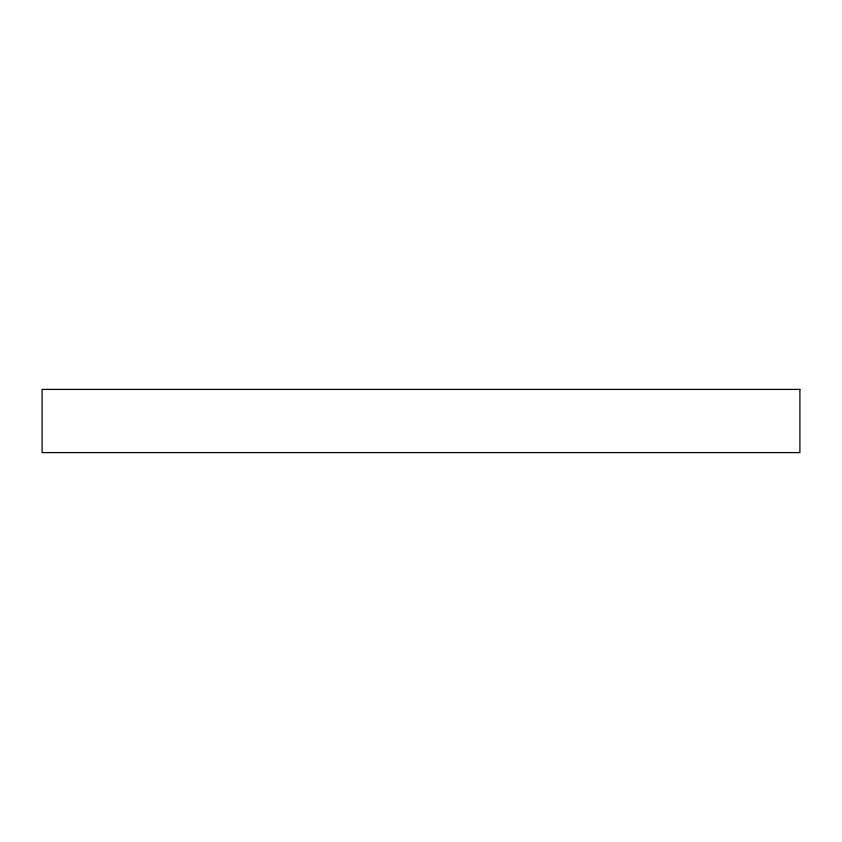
<?xml version="1.0" encoding="UTF-8"?>
<svg xmlns="http://www.w3.org/2000/svg" width="842" height="842" viewBox="0 0 842 842"><rect width="100%" height="100%" fill="white"/><g stroke="black" fill="none" stroke-linecap="round" stroke-linejoin="round"><path stroke-width="1.26" d="M799.9 389.404L42.1 389.404L42.1 452.596L799.9 452.596L799.9 389.404"/></g></svg>
